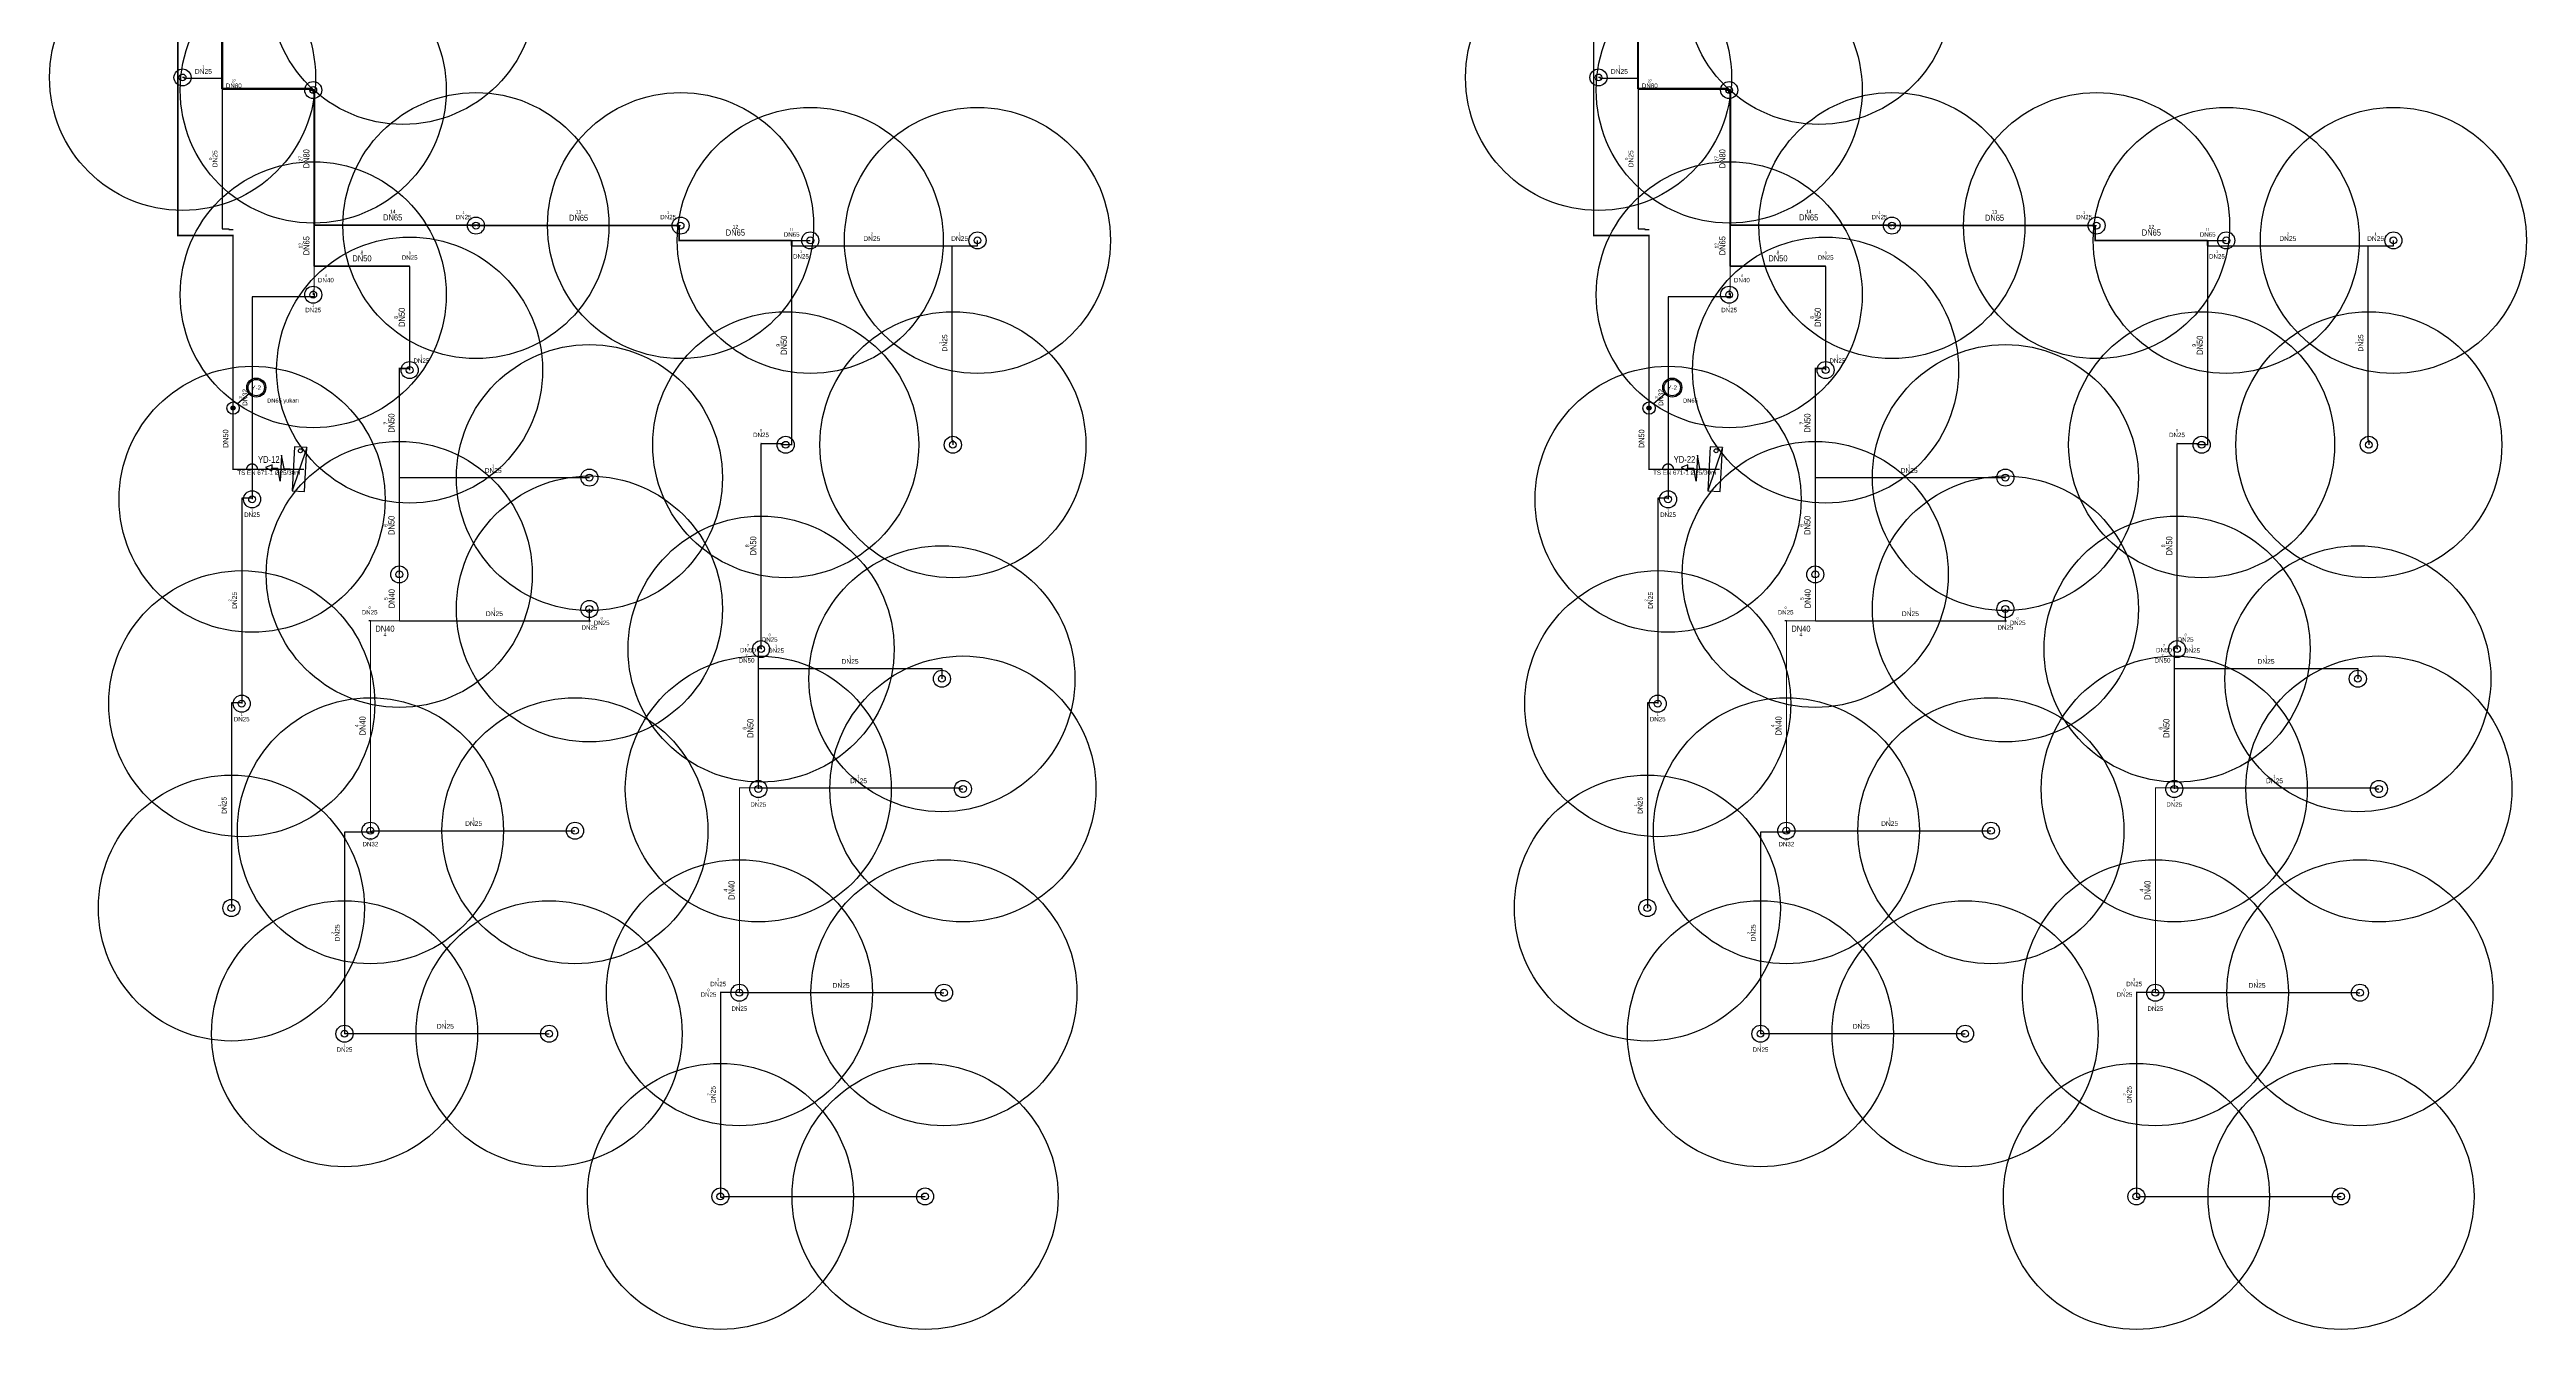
# Model space of a CAD drawing. Header units: centimetres. Extents: x 247996 to 314900, y -468471 to -440326.
# Drawn here: x 252538 to 256169, y -457573 to -455696 of the extents above; entities that cross this region are included whole.
import ezdxf
from ezdxf.enums import TextEntityAlignment as Align

# ---------------------------------------------------------------- set-up
doc = ezdxf.new("R2010")
doc.units = ezdxf.units.CM
for name, color, linetype in [('SCOTT-MTY-SPRINKLER', 15, 'Continuous'), ('SCOTT-MTY-SPRINKLER-BORU', 140, 'Continuous'), ('SCOTT-MTY-SPRINKLER-CAP', 141, 'Continuous'), ('SCOTT-MTY-SPRINKLER-KORUMA', 8, 'Continuous'), ('SCOTT-MTY-YANGIN-DOLAP', 1, 'Continuous'), ('SCOTT-MTY-YANGIN-DOLAP-BORU', 1, 'Continuous'), ('SCOTT-MTY-YANGIN-KOLON', 6, 'Continuous')]:
    doc.layers.add(name, color=color, linetype=linetype)
doc.styles.add('ROTAS', font='arial.ttf')

# ---------------------------------------------------------------- blocks, each defined once
blk = doc.blocks.new('ASL-SPR-PE')
for radius in [12.5, 5]:
    blk.add_circle((0, 0), radius)
blk = doc.blocks.new('Y-KOLON')
blk.add_hatch(color=7).paths.add_polyline_path([(3, 0), (2.8, 1.1), (2.1, 2.1), (1.1, 2.8), (0, 3), (-1.1, 2.8), (-2.1, 2.1), (-2.8, 1.1), (-3, 0), (-2.8, -1.1), (-2.1, -2.1), (-1.1, -2.8), (0, -3), (1.1, -2.8), (2.1, -2.1), (2.8, -1.1)])
for radius in [9, 3]:
    blk.add_circle((0, 0), radius)
blk = doc.blocks.new('ASL-YD-PLAN')
for p, q in [((-21.2, 7.3), (0, 12.3)), ((21.2, 7.3), (-21.2, 7.3)), ((0, 32.8), (-5, 22)), ((-5, 22), (5, 22)), ((5, 22), (0, 32.8)), ((0, 22), (0, 12.3)), ((0, 2.3), (21.2, 7.3)), ((0, 2.3), (0, -7.8)), ((36, -32.8), (-36, -12.8)), ((30, -22.8), (30, -22.8))]:
    blk.add_line(p, q)
for points in [[(-36, -12.8), (-36, -32.8), (36, -32.8), (36, -12.8), (-36, -12.8)], [(36, -32.8), (-36, -12.8), (-36, -32.8), (36, -32.8)]]:
    blk.add_lwpolyline(points)
blk.add_circle((30, -22.8), 3.25)

msp = doc.modelspace()

# ---------------------------------------------------------------- linework, layer by layer
at = {"layer": 'SCOTT-MTY-SPRINKLER-BORU'}
for points, const_width in [([(252791, -455439), (252791, -455739)], 3), ([(254867, -455439), (254867, -455739)], 3), ([(252791, -455739), (252791, -455754)], 3), ([(254867, -455739), (254867, -455754)], 3), ([(252791, -455754), (252921, -455754), (252921, -455755.8), (252924.5, -455755.8), (252924.5, -455759), (252926, -455759), (252926, -455954)], 3), ([(254867, -455754), (254997, -455754), (254997, -455755.8), (255000.5, -455755.8), (255000.5, -455759), (255002, -455759), (255002, -455954)], 3), ([(252926, -455954), (253156, -455954), (253156, -455954.5), (253161, -455954.5)], 2.5), ([(252926, -455954), (252926, -456014)], 2.5), ([(253161, -455954.5), (253161, -455954), (253166, -455954), (253166, -455954.5), (253461, -455954.5)], 2.5), ([(253461, -455954.5), (253461, -455976.2), (253626, -455976.2)], 2.5), ([(255002, -455954), (255232, -455954), (255232, -455954.5), (255237, -455954.5)], 2.5), ([(255002, -455954), (255002, -456014)], 2.5), ([(255237, -455954.5), (255237, -455954), (255242, -455954), (255242, -455954.5), (255537, -455954.5)], 2.5), ([(255537, -455954.5), (255537, -455976.2), (255702, -455976.2)], 2.5), ([(253626, -455984), (253626, -456275.8), (253617.2, -456275.8), (253611, -456275.8), (253611, -456274), (253581.1, -456274)], 2), ([(253626, -455976.2), (253626, -455984)], 2.5), ([(255702, -455984), (255702, -456275.8), (255693.2, -456275.8), (255687, -456275.8), (255687, -456274), (255657.1, -456274)], 2), ([(255702, -455976.2), (255702, -455984)], 2.5), ([(252926, -456014), (252926, -456049), (252924.5, -456049), (252924.5, -456054)], 1.5), ([(252926, -456014), (253065.9, -456014)], 2), ([(253065.9, -456014), (253065.9, -456164)], 2), ([(255002, -456014), (255002, -456049), (255000.5, -456049), (255000.5, -456054)], 1.5), ([(255002, -456014), (255141.9, -456014)], 2), ([(255141.9, -456014), (255141.9, -456164)], 2), ([(253065.9, -456164), (253050.7, -456164), (253050.7, -456324)], 2), ([(255141.9, -456164), (255126.7, -456164), (255126.7, -456324)], 2), ([(253581.1, -456274), (253581.1, -456574)], 2), ([(255657.1, -456274), (255657.1, -456574)], 2), ([(253050.7, -456324), (253050.7, -456464), (253050.7, -456465.9)], 2), ([(255126.7, -456324), (255126.7, -456464), (255126.7, -456465.9)], 2), ([(253050.7, -456465.9), (253050.7, -456469), (253051, -456469), (253051, -456534)], 1.5), ([(255126.7, -456465.9), (255126.7, -456469), (255127, -456469), (255127, -456534)], 1.5), ([(253051, -456534), (253008.3, -456534)], 1.5), ([(253008.3, -456534), (253008.3, -456841.7)], 1.5), ([(255127, -456534), (255084.3, -456534)], 1.5), ([(255084.3, -456534), (255084.3, -456841.7)], 1.5), ([(253581.1, -456574), (253577, -456574)], 2), ([(253577, -456574), (253577, -456604)], 2), ([(255657.1, -456574), (255653, -456574)], 2), ([(255653, -456574), (255653, -456604)], 2), ([(253577, -456604), (253577, -456779)], 2), ([(255653, -456604), (255653, -456779)], 2), ([(253577, -456779), (253576, -456779), (253549.3, -456779), (253549.3, -457079)], 1.5), ([(255653, -456779), (255652, -456779), (255625.3, -456779), (255625.3, -457079)], 1.5)]:
    msp.add_lwpolyline(points, dxfattribs=dict(at, const_width=const_width))
for points in [[(252791, -455739), (252736, -455739), (252736, -455737.3), (252732.9, -455737.3)], [(254867, -455739), (254812, -455739), (254812, -455737.3), (254808.9, -455737.3)], [(252791, -455754), (252791, -455959), (252801, -455959), (252801, -455960), (252807, -455960)], [(254867, -455754), (254867, -455959), (254877, -455959), (254877, -455960), (254883, -455960)], [(253161, -455954.5), (253163.1, -455954.5)], [(253461, -455954.5), (253463.1, -455954.5)], [(255237, -455954.5), (255239.1, -455954.5)], [(255537, -455954.5), (255539.1, -455954.5)], [(253626, -455976.2), (253653.3, -455976.2)], [(253626, -455984), (253861, -455984)], [(253861, -455984), (253898.4, -455984), (253898.4, -455976.2)], [(253861, -455984), (253861, -456269), (253862.3, -456269), (253862.3, -456275.8)], [(255702, -455976.2), (255729.3, -455976.2)], [(255702, -455984), (255937, -455984)], [(255937, -455984), (255974.4, -455984), (255974.4, -455976.2)], [(255937, -455984), (255937, -456269), (255938.3, -456269), (255938.3, -456275.8)], [(253065.9, -456014), (253066, -456014)], [(255141.9, -456014), (255142, -456014)], [(252924.5, -456054), (252926, -456054), (252926, -456059), (252834.9, -456059), (252834.9, -456354)], [(252924.5, -456054), (252924.5, -456055.8)], [(255000.5, -456054), (255002, -456054), (255002, -456059), (254910.9, -456059), (254910.9, -456354)], [(255000.5, -456054), (255000.5, -456055.8)], [(253065.9, -456164), (253065.9, -456166.3)], [(255141.9, -456164), (255141.9, -456166.3)], [(253581.1, -456274), (253581, -456274)], [(255657.1, -456274), (255657, -456274)], [(252834.9, -456302), (252834.9, -456322)], [(253050.7, -456324), (253326, -456324), (253329.5, -456324)], [(254910.9, -456302), (254910.9, -456322)], [(255126.7, -456324), (255402, -456324), (255405.5, -456324)], [(252834.9, -456354), (252819.7, -456354), (252819.7, -456654)], [(252834.9, -456354), (252834.9, -456355.8)], [(254910.9, -456354), (254895.7, -456354), (254895.7, -456654)], [(254910.9, -456354), (254910.9, -456355.8)], [(253008.3, -456534), (253006, -456534)], [(253051, -456534), (253329.5, -456534)], [(253329.5, -456534), (253329.5, -456516.6)], [(253329.5, -456534), (253331, -456534)], [(255084.3, -456534), (255082, -456534)], [(255127, -456534), (255405.5, -456534)], [(255405.5, -456534), (255405.5, -456516.6)], [(255405.5, -456534), (255407, -456534)], [(253577, -456574), (253576, -456574)], [(253581.1, -456574), (253581.1, -456575.4)], [(255653, -456574), (255652, -456574)], [(255657.1, -456574), (255657.1, -456575.4)], [(253577, -456604), (253846.2, -456604), (253846.2, -456618.8)], [(255653, -456604), (255922.2, -456604), (255922.2, -456618.8)], [(252819.7, -456654), (252804.5, -456654), (252804.5, -456955)], [(252819.7, -456654), (252819.7, -456655.4)], [(254895.7, -456654), (254880.5, -456654), (254880.5, -456955)], [(254895.7, -456654), (254895.7, -456655.4)], [(253577, -456779), (253871, -456779), (253871, -456780.5), (253877, -456780.5)], [(253577, -456779), (253577, -456780.5)], [(255653, -456779), (255947, -456779), (255947, -456780.5), (255953, -456780.5)], [(255653, -456779), (255653, -456780.5)], [(253008.3, -456844), (252970.4, -456844), (252970.4, -457139)], [(253008.3, -456841.7), (253008.3, -456844)], [(253008.3, -456844), (253011, -456844), (253011, -456841.7), (253308.3, -456841.7)], [(255084.3, -456844), (255046.4, -456844), (255046.4, -457139)], [(255084.3, -456841.7), (255084.3, -456844)], [(255084.3, -456844), (255087, -456844), (255087, -456841.7), (255384.3, -456841.7)], [(253521.5, -457079), (253521, -457079)], [(253549.3, -457079), (253521.5, -457079)], [(253521.5, -457079), (253521.5, -457377.9), (253521.5, -457379), (253526, -457379), (253526, -457377.9), (253821.5, -457377.9)], [(253549.3, -457079), (253551, -457079), (253846, -457079), (253846, -457079.2), (253849.3, -457079.2)], [(253549.3, -457079), (253549.3, -457079.2)], [(255597.5, -457079), (255597, -457079)], [(255625.3, -457079), (255597.5, -457079)], [(255597.5, -457079), (255597.5, -457377.9), (255597.5, -457379), (255602, -457379), (255602, -457377.9), (255897.5, -457377.9)], [(255625.3, -457079), (255627, -457079), (255922, -457079), (255922, -457079.2), (255925.3, -457079.2)], [(255625.3, -457079), (255625.3, -457079.2)], [(252970.4, -457139), (253266, -457139), (253266, -457139.3), (253270.4, -457139.3)], [(252970.4, -457139), (252970.4, -457139.3)], [(255046.4, -457139), (255342, -457139), (255342, -457139.3), (255346.4, -457139.3)], [(255046.4, -457139), (255046.4, -457139.3)]]:
    msp.add_lwpolyline(points, dxfattribs=at)
at = {"layer": 'SCOTT-MTY-SPRINKLER-KORUMA'}
for centre in [(253056.1, -455611.2), (255132.1, -455611.2), (252732.9, -455737.3), (252924.5, -455755.8), (254808.9, -455737.3), (255000.5, -455755.8), (253163.1, -455954.5), (253463.1, -455954.5), (253653.3, -455976.2), (253898.4, -455976.2), (255239.1, -455954.5), (255539.1, -455954.5), (255729.3, -455976.2), (255974.4, -455976.2), (252924.5, -456055.8), (255000.5, -456055.8), (253065.9, -456166.3), (255141.9, -456166.3), (253617.2, -456275.8), (253862.3, -456275.8), (255693.2, -456275.8), (255938.3, -456275.8), (253329.4, -456324), (255405.4, -456324), (252834.9, -456355.8), (254910.9, -456355.8), (253050.7, -456465.9), (255126.7, -456465.9), (253329.4, -456516.6), (255405.4, -456516.6), (253581.1, -456575.4), (255657.1, -456575.4), (253846.2, -456618.8), (255922.2, -456618.8), (252819.7, -456655.4), (254895.7, -456655.4), (253577.1, -456780.5), (253877.1, -456780.5), (255653.1, -456780.5), (255953.1, -456780.5), (253008.3, -456841.7), (253308.3, -456841.7), (255084.3, -456841.7), (255384.3, -456841.7), (252804.5, -456955), (254880.5, -456955), (253549.3, -457079.2), (253849.3, -457079.2), (255625.3, -457079.2), (255925.3, -457079.2), (252970.4, -457139.3), (253270.4, -457139.3), (255046.4, -457139.3), (255346.4, -457139.3), (253521.5, -457377.9), (253821.5, -457377.9), (255597.5, -457377.9), (255897.5, -457377.9)]:
    msp.add_circle(centre, 195, dxfattribs=at)
at = {"layer": 'SCOTT-MTY-YANGIN-DOLAP-BORU', "const_width": 2}
for points in [[(252807, -456222), (252807, -455969), (252726, -455969), (252726, -454354), (252771, -454354), (252771, -454214), (252876, -454214), (252876, -454213.2), (252879, -454213.2)], [(254883, -456222), (254883, -455969), (254802, -455969), (254802, -454354), (254847, -454354), (254847, -454214), (254952, -454214), (254952, -454213.2), (254954.7, -454213.2)], [(252807, -456222), (252807, -456312), (252910.8, -456312)], [(254883, -456222), (254883, -456312), (254986.5, -456312)], [(252826.9, -456312), (252827.1, -456309.9), (252827.9, -456308), (252829.2, -456306.3), (252830.9, -456305), (252832.8, -456304.2), (252834.9, -456304), (252836.9, -456304.2), (252838.9, -456305), (252840.5, -456306.3), (252841.8, -456308), (252842.6, -456309.9), (252842.9, -456312)], [(254902.9, -456312), (254903.1, -456309.9), (254903.9, -456308), (254905.2, -456306.3), (254906.9, -456305), (254908.8, -456304.2), (254910.9, -456304), (254912.9, -456304.2), (254914.9, -456305), (254916.5, -456306.3), (254917.8, -456308), (254918.6, -456309.9), (254918.9, -456312)]]:
    msp.add_lwpolyline(points, dxfattribs=at)
at = {"layer": 'SCOTT-MTY-YANGIN-KOLON'}
for p, q in [((252830.5, -456201.3), (252813.7, -456216)), ((254906.5, -456201.3), (254889.7, -456216))]:
    msp.add_line(p, q, dxfattribs=at)
for centre, radius in [((252841, -456192), 14), ((252841, -456192), 12), ((254917, -456192), 14), ((254917, -456192), 12)]:
    msp.add_circle(centre, radius, dxfattribs=at)

# ---------------------------------------------------------------- block references
at = {"layer": 'SCOTT-MTY-SPRINKLER'}
for p in [(252732.9, -455737.3), (252924.5, -455755.8), (254808.9, -455737.3), (255000.5, -455755.8), (253163.1, -455954.5), (253463.1, -455954.5), (253653.3, -455976.2), (253898.4, -455976.2), (255239.1, -455954.5), (255539.1, -455954.5), (255729.3, -455976.2), (255974.4, -455976.2), (252924.5, -456055.8), (255000.5, -456055.8), (253065.9, -456166.3), (255141.9, -456166.3), (253617.2, -456275.8), (253862.3, -456275.8), (255693.2, -456275.8), (255938.3, -456275.8), (253329.4, -456324), (255405.4, -456324), (252834.9, -456355.8), (254910.9, -456355.8), (253050.7, -456465.9), (255126.7, -456465.9), (253329.4, -456516.6), (255405.4, -456516.6), (253581.1, -456575.4), (255657.1, -456575.4), (253846.2, -456618.8), (255922.2, -456618.8), (252819.7, -456655.4), (254895.7, -456655.4), (253577.1, -456780.5), (253877.1, -456780.5), (255653.1, -456780.5), (255953.1, -456780.5), (253008.3, -456841.7), (253308.3, -456841.7), (255084.3, -456841.7), (255384.3, -456841.7), (252804.5, -456955), (254880.5, -456955), (253549.3, -457079.2), (253849.3, -457079.2), (255625.3, -457079.2), (255925.3, -457079.2), (252970.4, -457139.3), (253270.4, -457139.3), (255046.4, -457139.3), (255346.4, -457139.3), (253521.5, -457377.9), (253821.5, -457377.9), (255597.5, -457377.9), (255897.5, -457377.9)]:
    msp.add_blockref('ASL-SPR-PE', p, dxfattribs=at)
at = {"layer": 'SCOTT-MTY-YANGIN-DOLAP', "xscale": 0.9, "yscale": 0.9, "rotation": 87.0978192426639}
for p in [(252883.8, -456310.6), (254959.5, -456310.6)]:
    msp.add_blockref('ASL-YD-PLAN', p, dxfattribs=at)
at = {"layer": 'SCOTT-MTY-YANGIN-KOLON'}
for p in [(252807, -456222), (254883, -456222)]:
    msp.add_blockref('Y-KOLON', p, dxfattribs=at)

# ---------------------------------------------------------------- texts
at = {"layer": 'SCOTT-MTY-SPRINKLER-CAP', "style": 'ROTAS', "width": 0.8}
for s, height, p in [('DN25', 7, (252763.5, -455728.5)), ('1', 4.2, (252763.5, -455721.8)), ('DN80', 6.5, (252808.1, -455749.4)), ('27', 3.9, (252808.1, -455742.6)), ('DN25', 7, (254839.5, -455728.5)), ('1', 4.2, (254839.5, -455721.8)), ('DN80', 6.5, (254884.1, -455749.4)), ('27', 3.9, (254884.1, -455742.6)), ('14', 5.4, (253041, -455934)), ('14', 5.4, (255117, -455934)), ('DN65', 9, (253041, -455942.5)), ('DN25', 6.5, (253144.9, -455942)), ('1', 3.9, (253144.9, -455935.1)), ('DN65', 9, (253313.5, -455943)), ('13', 5.4, (253313.5, -455934.5)), ('DN25', 6.5, (253444.9, -455942)), ('1', 3.9, (253444.9, -455935.1)), ('DN65', 9, (253543.5, -455964.7)), ('12', 5.4, (253543.5, -455956.1)), ('DN65', 6.5, (253626, -455967.5)), ('11', 3.9, (253626, -455960.7)), ('2', 4.2, (253743.5, -455966.8)), ('1', 4.2, (253872.2, -455966.8)), ('DN65', 9, (255117, -455942.5)), ('DN25', 6.5, (255220.9, -455942)), ('1', 3.9, (255220.9, -455935.1)), ('DN65', 9, (255389.5, -455943)), ('13', 5.4, (255389.5, -455934.5)), ('DN25', 6.5, (255520.9, -455942)), ('1', 3.9, (255520.9, -455935.1)), ('DN65', 9, (255619.5, -455964.7)), ('12', 5.4, (255619.5, -455956.1)), ('DN65', 6.5, (255702, -455967.5)), ('11', 3.9, (255702, -455960.7)), ('2', 4.2, (255819.5, -455966.8)), ('1', 4.2, (255948.2, -455966.8)), ('DN50', 9, (252996, -456002.5)), ('8', 5.4, (252996, -455994)), ('DN25', 6.5, (253066, -456001.4)), ('0', 3.9, (253066, -455994.6)), ('DN25', 6.5, (253639.6, -455999.6)), ('1', 3.9, (253639.6, -455992.8)), ('DN25', 7, (253743.5, -455973.5)), ('DN25', 7, (253872.2, -455973.5)), ('DN50', 9, (255072, -456002.5)), ('8', 5.4, (255072, -455994)), ('DN25', 6.5, (255142, -456001.4)), ('0', 3.9, (255142, -455994.6)), ('DN25', 6.5, (255715.6, -455999.6)), ('1', 3.9, (255715.6, -455992.8)), ('DN25', 7, (255819.5, -455973.5)), ('DN25', 7, (255948.2, -455973.5)), ('DN40', 6.5, (252943.1, -456034.4)), ('4', 3.9, (252943.1, -456027.6)), ('DN40', 6.5, (255019.1, -456034.4)), ('4', 3.9, (255019.1, -456027.6)), ('DN25', 6.5, (252924.5, -456078.3)), ('1', 3.9, (252924.5, -456071.5)), ('DN25', 6.5, (255000.5, -456078.3)), ('1', 3.9, (255000.5, -456071.5)), ('DN25', 6.5, (253083.1, -456152.5)), ('1', 3.9, (253083.1, -456145.7)), ('DN25', 6.5, (255159.1, -456152.5)), ('1', 3.9, (255159.1, -456145.7)), ('DN25', 6.5, (253581, -456261.4)), ('0', 3.9, (253581, -456254.6)), ('DN25', 6.5, (255657, -456261.4)), ('0', 3.9, (255657, -456254.6)), ('DN25', 7, (253188.4, -456313.5)), ('1', 4.2, (253188.4, -456306.8)), ('DN25', 7, (255264.4, -456313.5)), ('1', 4.2, (255264.4, -456306.8)), ('DN25', 6.5, (252834.9, -456378.3)), ('1', 3.9, (252834.9, -456371.5)), ('DN25', 6.5, (254910.9, -456378.3)), ('1', 3.9, (254910.9, -456371.5)), ('0', 3.9, (253007.2, -456514.6)), ('0', 3.9, (255083.2, -456514.6)), ('DN25', 6.5, (253007.2, -456521.4)), ('DN40', 9, (253029.7, -456545.5)), ('DN25', 7, (253190.2, -456523.5)), ('1', 4.2, (253190.2, -456516.8)), ('DN25', 6.5, (253329.5, -456543.7)), ('1', 3.9, (253329.5, -456536.9)), ('DN25', 6.5, (253347.4, -456536.9)), ('0', 3.9, (253347.4, -456530.1)), ('DN25', 6.5, (255083.2, -456521.4)), ('DN40', 9, (255105.7, -456545.5)), ('DN25', 7, (255266.2, -456523.5)), ('1', 4.2, (255266.2, -456516.8)), ('DN25', 6.5, (255405.5, -456543.7)), ('1', 3.9, (255405.5, -456536.9)), ('DN25', 6.5, (255423.4, -456536.9)), ('0', 3.9, (255423.4, -456530.1)), ('4', 5.4, (253029.7, -456554)), ('DN50', 6.5, (253561.9, -456576.9)), ('7', 3.9, (253559.9, -456585.1)), ('7', 3.9, (253561.9, -456570.1)), ('DN25', 6.5, (253593.7, -456561.4)), ('0', 3.9, (253593.7, -456554.6)), ('DN25', 6.5, (253603.2, -456577.6)), ('1', 3.9, (253603.2, -456570.8)), ('1', 4.2, (253711.6, -456586.8)), ('4', 5.4, (255105.7, -456554)), ('DN50', 6.5, (255637.9, -456576.9)), ('7', 3.9, (255635.9, -456585.1)), ('7', 3.9, (255637.9, -456570.1)), ('DN25', 6.5, (255669.7, -456561.4)), ('0', 3.9, (255669.7, -456554.6)), ('DN25', 6.5, (255679.2, -456577.6)), ('1', 3.9, (255679.2, -456570.8)), ('1', 4.2, (255787.6, -456586.8)), ('DN50', 6.5, (253559.9, -456591.9)), ('DN25', 7, (253711.6, -456593.5)), ('DN50', 6.5, (255635.9, -456591.9)), ('DN25', 7, (255787.6, -456593.5)), ('DN25', 6.5, (252819.7, -456678.1)), ('1', 3.9, (252819.7, -456671.3)), ('DN25', 6.5, (254895.7, -456678.1)), ('1', 3.9, (254895.7, -456671.3)), ('DN25', 7, (253724, -456768.5)), ('1', 4.2, (253724, -456761.8)), ('DN25', 7, (255800, -456768.5)), ('1', 4.2, (255800, -456761.8)), ('DN25', 6.5, (253577, -456803.2)), ('1', 3.9, (253577, -456796.3)), ('DN25', 6.5, (255653, -456803.2)), ('1', 3.9, (255653, -456796.3)), ('DN25', 7, (253159.7, -456831.2)), ('1', 4.2, (253159.7, -456824.6)), ('DN25', 7, (255235.7, -456831.2)), ('1', 4.2, (255235.7, -456824.6)), ('DN32', 6.5, (253008.3, -456861.3)), ('3', 3.9, (253008.3, -456854.5)), ('DN32', 6.5, (255084.3, -456861.3)), ('3', 3.9, (255084.3, -456854.5)), ('DN25', 6.5, (253504.1, -457081.9)), ('0', 3.9, (253504.1, -457075.1)), ('DN25', 6.5, (253518.3, -457066.4)), ('2', 3.9, (253518.3, -457059.6)), ('DN25', 7, (253698.5, -457068.5)), ('1', 4.2, (253698.5, -457061.8)), ('DN25', 6.5, (255580.1, -457081.9)), ('0', 3.9, (255580.1, -457075.1)), ('DN25', 6.5, (255594.3, -457066.4)), ('2', 3.9, (255594.3, -457059.6)), ('DN25', 7, (255774.5, -457068.5)), ('1', 4.2, (255774.5, -457061.8)), ('DN25', 7, (253118.2, -457128.5)), ('1', 4.2, (253118.2, -457121.8)), ('DN25', 6.5, (253549.3, -457102.5)), ('1', 3.9, (253549.3, -457095.7)), ('DN25', 7, (255194.2, -457128.5)), ('1', 4.2, (255194.2, -457121.8)), ('DN25', 6.5, (255625.3, -457102.5)), ('1', 3.9, (255625.3, -457095.7)), ('DN25', 6.5, (252970.4, -457162.6)), ('1', 3.9, (252970.4, -457155.8)), ('DN25', 6.5, (255046.4, -457162.6)), ('1', 3.9, (255046.4, -457155.8))]:
    msp.add_text(s, height=height, dxfattribs=at).set_placement(p, align=Align.MIDDLE_CENTER)
for s, height, p in [('0', 4.2, (252773.9, -455856.5)), ('DN25', 7, (252780.5, -455856.5)), ('27', 5.4, (252906, -455856.5)), ('DN80', 9, (252914.5, -455856.5)), ('0', 4.2, (254849.9, -455856.5)), ('DN25', 7, (254856.5, -455856.5)), ('27', 5.4, (254982, -455856.5)), ('DN80', 9, (254990.5, -455856.5)), ('12', 5.4, (252906, -455984)), ('DN65', 9, (252914.5, -455984)), ('12', 5.4, (254982, -455984)), ('DN65', 9, (254990.5, -455984)), ('DN50', 9, (253054.4, -456089)), ('DN50', 9, (255130.4, -456089)), ('8', 5.4, (253045.9, -456089)), ('8', 5.4, (255121.9, -456089)), ('9', 5.4, (253606, -456129.9)), ('DN50', 9, (253614.5, -456129.9)), ('1', 4.2, (253843.9, -456126.5)), ('DN25', 7, (253850.5, -456126.5)), ('9', 5.4, (255682, -456129.9)), ('DN50', 9, (255690.5, -456129.9)), ('1', 4.2, (255919.9, -456126.5)), ('DN25', 7, (255926.5, -456126.5)), ('3', 4.2, (252817.7, -456206.5)), ('DN32', 7, (252824.4, -456206.5)), ('3', 4.2, (254893.7, -456206.5)), ('DN32', 7, (254900.4, -456206.5)), ('7', 5.4, (253030.7, -456244)), ('DN50', 9, (253039.2, -456244)), ('7', 5.4, (255106.7, -456244)), ('DN50', 9, (255115.2, -456244)), ('6', 5.4, (253030.7, -456394)), ('DN50', 9, (253039.2, -456394)), ('6', 5.4, (255106.7, -456394)), ('DN50', 9, (255115.2, -456394)), ('8', 5.4, (253561, -456424)), ('DN50', 9, (253569.6, -456424)), ('8', 5.4, (255637, -456424)), ('DN50', 9, (255645.6, -456424)), ('2', 4.2, (252802.5, -456504)), ('DN25', 7, (252809.2, -456504)), ('5', 5.4, (253031, -456501.5)), ('DN40', 9, (253039.5, -456501.5)), ('2', 4.2, (254878.5, -456504)), ('DN25', 7, (254885.2, -456504)), ('5', 5.4, (255107, -456501.5)), ('DN40', 9, (255115.5, -456501.5)), ('4', 5.4, (252988.3, -456687.9)), ('DN40', 9, (252996.8, -456687.9)), ('6', 5.4, (253557, -456691.5)), ('DN50', 9, (253565.5, -456691.5)), ('4', 5.4, (255064.3, -456687.9)), ('DN40', 9, (255072.8, -456687.9)), ('6', 5.4, (255633, -456691.5)), ('DN50', 9, (255641.5, -456691.5)), ('DN25', 7, (252794, -456804.5)), ('DN25', 7, (254870, -456804.5)), ('1', 4.2, (252787.3, -456804.5)), ('1', 4.2, (254863.3, -456804.5)), ('4', 5.4, (253529.2, -456929)), ('DN40', 9, (253537.8, -456929)), ('4', 5.4, (255605.2, -456929)), ('DN40', 9, (255613.8, -456929)), ('DN25', 7, (252959.9, -456991.5)), ('DN25', 7, (255035.9, -456991.5)), ('2', 4.2, (252953.2, -456991.5)), ('2', 4.2, (255029.2, -456991.5)), ('2', 4.2, (253504.4, -457228.4)), ('DN25', 7, (253511, -457228.4)), ('2', 4.2, (255580.4, -457228.4)), ('DN25', 7, (255587, -457228.4))]:
    msp.add_text(s, height=height, rotation=90, dxfattribs=at).set_placement(p, align=Align.MIDDLE_CENTER)
at = {"layer": 'SCOTT-MTY-YANGIN-DOLAP', "style": 'ROTAS', "width": 0.8}
for p in [(252796, -456267), (254872, -456267)]:
    msp.add_text('DN50', height=8, rotation=90, dxfattribs=at).set_placement(p, align=Align.MIDDLE_CENTER)
for s, p in [('YD-12', (252859.4, -456305.4)), ('YD-22', (254935, -456305.3))]:
    msp.add_text(s, height=10, dxfattribs=at).set_placement(p, align=Align.BOTTOM_CENTER)
for p in [(252859.4, -456313.4), (254935, -456313.3)]:
    msp.add_text('TS EN 671-1 Ø25/30m', height=6.5, dxfattribs=at).set_placement(p, align=Align.TOP_CENTER)
at = {"layer": 'SCOTT-MTY-YANGIN-KOLON', "style": 'ROTAS', "width": 0.8}
for p in [(252841, -456192), (254917, -456192)]:
    msp.add_text('Y-2', height=6.5, dxfattribs=at).set_placement(p, align=Align.MIDDLE_CENTER)
for s, p in [('DN65 yukarı', (252857, -456208)), ('DN65', (254933, -456208))]:
    msp.add_text(s, height=6, dxfattribs=at).set_placement(p, align=Align.TOP_LEFT)

doc.saveas('drawing.dxf')
